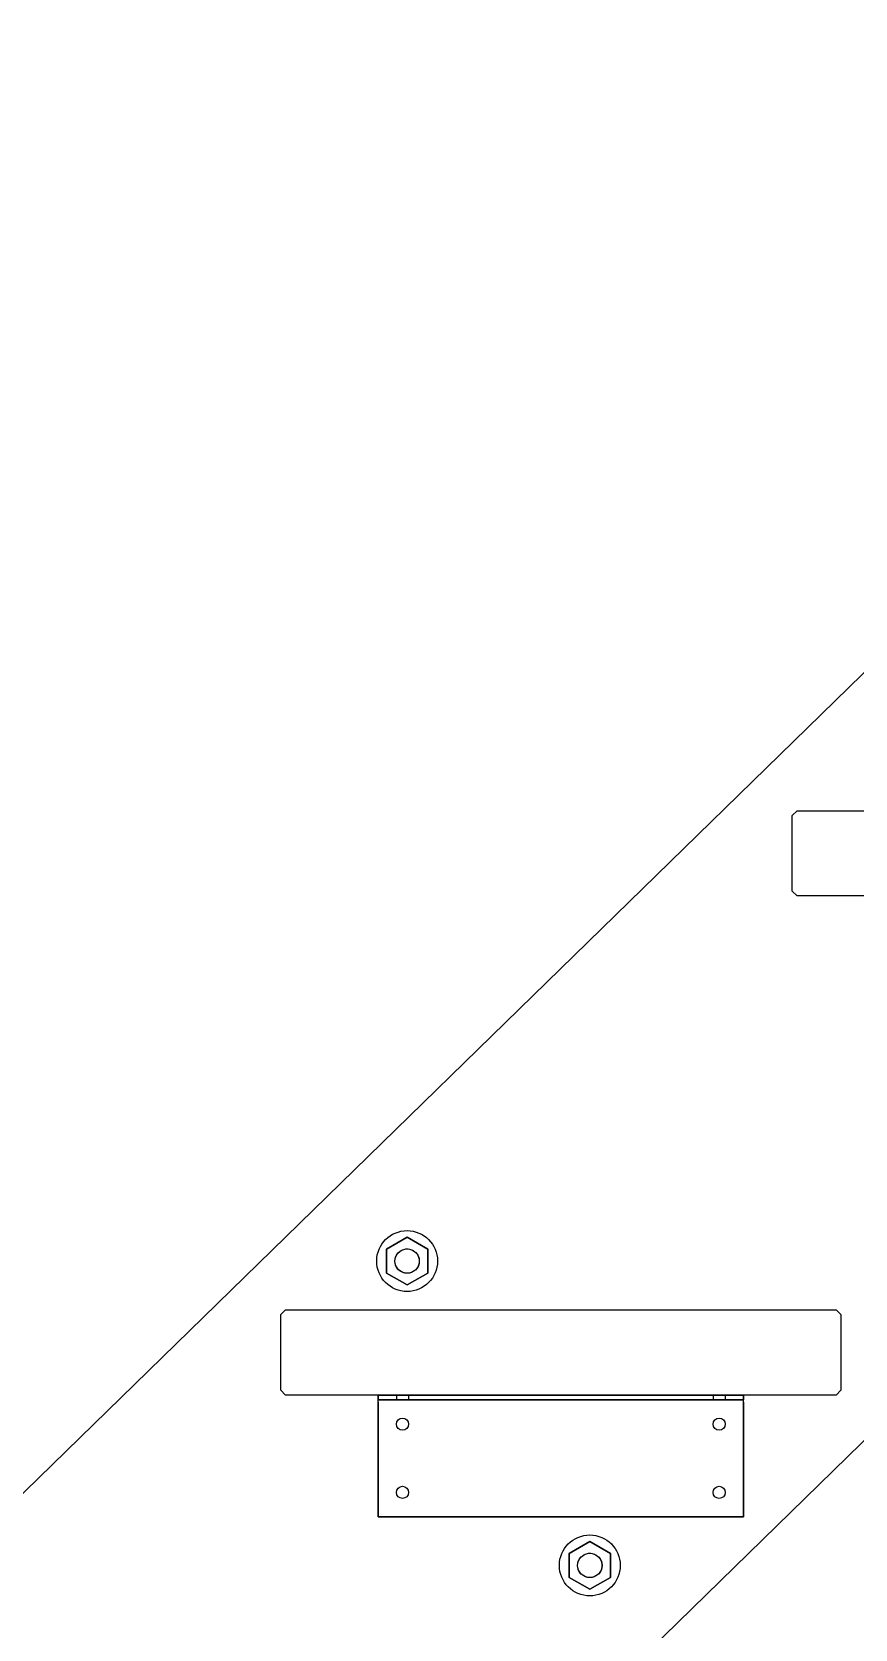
# Model space of a CAD drawing. Extents: x 0 to 2438, y 0 to 2056.
# Drawn here: x 546.5 to 715.5, y 328.1 to 656.1 of the extents above; entities that cross this region are included whole.
import ezdxf

# ---------------------------------------------------------------- set-up
doc = ezdxf.new("R2010")
doc.units = 0
doc.layers.get('0').update_dxf_attribs({"linetype": 'CONTINUOUS'})

msp = doc.modelspace()

# ---------------------------------------------------------------- linework, layer by layer
at = {"color": 253}
for p, q in [((377.575, 192.845), (1132.58, 929.869)), ((377.575, 192.845), (1108.26, 906.134)), ((377.575, 192.845), (1108.26, 906.134)), ((1132.58, 772.16), (429.817, 86.133)), ((1132.58, 772.16), (429.817, 86.133)), ((1132.58, 772.16), (429.817, 86.133)), ((703.576, 496.133), (702.575, 495.134)), ((703.576, 496.133), (702.575, 495.134)), ((703.576, 496.133), (816.575, 496.133)), ((703.576, 496.133), (816.575, 496.133)), ((702.575, 479.633), (702.575, 495.134)), ((702.575, 479.633), (702.575, 495.134)), ((703.576, 478.631), (702.575, 479.633)), ((703.576, 478.631), (702.575, 479.633)), ((816.575, 478.631), (703.576, 478.631)), ((816.575, 478.631), (703.576, 478.631)), ((619.27, 406.086), (623.521, 408.541)), ((619.27, 406.086), (623.521, 408.541)), ((619.27, 406.086), (623.521, 408.541)), ((619.27, 406.086), (623.521, 408.541)), ((623.521, 408.541), (619.27, 406.086)), ((627.772, 406.086), (623.521, 408.541)), ((627.772, 406.086), (623.521, 408.541)), ((627.772, 406.086), (623.521, 408.541)), ((627.772, 406.086), (623.521, 408.541)), ((623.521, 408.541), (627.772, 406.086)), ((619.27, 406.086), (619.27, 401.179)), ((619.27, 406.086), (619.27, 401.179)), ((619.27, 406.086), (619.27, 401.179)), ((619.27, 406.086), (619.27, 401.179)), ((619.27, 401.179), (619.27, 406.086)), ((627.772, 406.086), (627.772, 401.179)), ((627.772, 406.086), (627.772, 401.179)), ((627.772, 406.086), (627.772, 401.179)), ((627.772, 406.086), (627.772, 401.179)), ((627.772, 401.179), (627.772, 406.086)), ((623.521, 398.727), (619.27, 401.179)), ((623.521, 398.727), (619.27, 401.179)), ((623.521, 398.727), (619.27, 401.179)), ((623.521, 398.727), (619.27, 401.179)), ((619.27, 401.179), (623.521, 398.727)), ((623.521, 398.727), (627.772, 401.179)), ((623.521, 398.727), (627.772, 401.179)), ((623.521, 398.727), (627.772, 401.179)), ((623.521, 398.727), (627.772, 401.179)), ((627.772, 401.179), (623.521, 398.727)), ((598.576, 393.633), (597.577, 392.635)), ((598.576, 393.633), (597.577, 392.635)), ((598.576, 393.633), (711.577, 393.633)), ((598.576, 393.633), (711.577, 393.633)), ((711.577, 393.633), (712.576, 392.635)), ((711.577, 393.633), (712.576, 392.635)), ((597.577, 377.134), (597.577, 392.635)), ((597.577, 377.134), (597.577, 392.635)), ((712.576, 392.635), (712.576, 377.134)), ((712.576, 392.635), (712.576, 377.134)), ((598.576, 376.132), (597.577, 377.134)), ((598.576, 376.132), (597.577, 377.134)), ((711.577, 376.132), (598.576, 376.132)), ((711.577, 376.132), (598.576, 376.132)), ((692.577, 376.132), (617.576, 376.132)), ((692.577, 376.132), (617.576, 376.132)), ((617.576, 374.632), (617.576, 376.132)), ((617.576, 376.132), (617.576, 375.133)), ((617.576, 376.132), (692.577, 376.132)), ((617.576, 376.132), (692.577, 376.132)), ((617.576, 374.632), (617.576, 376.132)), ((617.576, 376.132), (617.576, 375.133)), ((617.576, 374.632), (617.576, 375.133)), ((692.577, 375.133), (617.576, 375.133)), ((692.577, 375.133), (617.576, 375.133)), ((617.576, 374.632), (617.576, 375.133)), ((617.576, 375.133), (692.577, 375.133)), ((617.576, 375.133), (692.577, 375.133)), ((617.576, 374.632), (617.576, 351.132)), ((617.576, 351.132), (617.576, 374.632)), ((617.576, 374.632), (617.576, 351.132)), ((617.576, 351.132), (617.576, 374.632)), ((622.575, 376.132), (621.326, 376.132)), ((621.326, 376.132), (623.824, 376.132)), ((622.575, 376.132), (621.326, 376.132)), ((621.326, 376.132), (623.824, 376.132)), ((623.824, 376.132), (621.326, 376.132)), ((621.326, 376.132), (622.575, 376.132)), ((623.824, 376.132), (621.326, 376.132)), ((621.326, 376.132), (622.575, 376.132)), ((621.326, 376.132), (621.326, 375.133)), ((621.326, 376.132), (621.326, 375.133)), ((621.326, 376.132), (621.326, 375.133)), ((621.326, 376.132), (621.326, 375.133)), ((622.575, 375.133), (621.326, 375.133)), ((621.326, 375.133), (623.824, 375.133)), ((622.575, 375.133), (621.326, 375.133)), ((621.326, 375.133), (623.824, 375.133)), ((623.824, 375.133), (621.326, 375.133)), ((621.326, 375.133), (622.575, 375.133)), ((623.824, 375.133), (621.326, 375.133)), ((621.326, 375.133), (622.575, 375.133)), ((623.824, 376.132), (622.575, 376.132)), ((623.824, 376.132), (622.575, 376.132)), ((622.575, 376.132), (623.824, 376.132)), ((622.575, 376.132), (623.824, 376.132)), ((623.824, 375.133), (622.575, 375.133)), ((623.824, 375.133), (622.575, 375.133)), ((622.575, 375.133), (623.824, 375.133)), ((622.575, 375.133), (623.824, 375.133)), ((623.824, 376.132), (623.824, 375.133)), ((623.824, 376.132), (623.824, 375.133)), ((623.824, 376.132), (623.824, 375.133)), ((623.824, 376.132), (623.824, 375.133)), ((687.578, 376.132), (686.326, 376.132)), ((686.326, 376.132), (688.827, 376.132)), ((687.578, 376.132), (686.326, 376.132)), ((686.326, 376.132), (688.827, 376.132)), ((688.827, 376.132), (686.326, 376.132)), ((686.326, 376.132), (687.578, 376.132)), ((688.827, 376.132), (686.326, 376.132)), ((686.326, 376.132), (687.578, 376.132)), ((686.326, 376.132), (686.326, 375.133)), ((686.326, 376.132), (686.326, 375.133)), ((686.326, 376.132), (686.326, 375.133)), ((686.326, 376.132), (686.326, 375.133)), ((687.578, 375.133), (686.326, 375.133)), ((686.326, 375.133), (688.827, 375.133)), ((687.578, 375.133), (686.326, 375.133)), ((686.326, 375.133), (688.827, 375.133)), ((688.827, 375.133), (686.326, 375.133)), ((686.326, 375.133), (687.578, 375.133)), ((688.827, 375.133), (686.326, 375.133)), ((686.326, 375.133), (687.578, 375.133)), ((688.827, 376.132), (687.578, 376.132)), ((688.827, 376.132), (687.578, 376.132)), ((687.578, 376.132), (688.827, 376.132)), ((687.578, 376.132), (688.827, 376.132)), ((688.827, 375.133), (687.578, 375.133)), ((688.827, 375.133), (687.578, 375.133)), ((687.578, 375.133), (688.827, 375.133)), ((687.578, 375.133), (688.827, 375.133)), ((688.827, 376.132), (688.827, 375.133)), ((688.827, 376.132), (688.827, 375.133)), ((688.827, 376.132), (688.827, 375.133)), ((688.827, 376.132), (688.827, 375.133)), ((692.577, 374.632), (692.577, 376.132)), ((692.577, 376.132), (692.577, 375.133)), ((692.577, 374.632), (692.577, 376.132)), ((692.577, 376.132), (692.577, 375.133)), ((692.577, 374.632), (692.577, 375.133)), ((692.577, 374.632), (692.577, 375.133)), ((692.577, 374.632), (692.577, 351.132)), ((692.577, 351.132), (692.577, 374.632)), ((692.577, 374.632), (692.577, 351.132)), ((692.577, 351.132), (692.577, 374.632)), ((712.576, 377.134), (711.577, 376.132)), ((712.576, 377.134), (711.577, 376.132)), ((692.577, 351.132), (617.576, 351.132)), ((692.577, 351.132), (617.576, 351.132)), ((617.576, 351.132), (692.577, 351.132)), ((617.576, 351.132), (692.577, 351.132)), ((656.77, 343.588), (661.021, 346.04)), ((656.77, 343.588), (661.021, 346.04)), ((656.77, 343.588), (661.021, 346.04)), ((656.77, 343.588), (661.021, 346.04)), ((661.021, 346.04), (656.77, 343.588)), ((665.272, 343.588), (661.021, 346.04)), ((665.272, 343.588), (661.021, 346.04)), ((665.272, 343.588), (661.021, 346.04)), ((665.272, 343.588), (661.021, 346.04)), ((661.021, 346.04), (665.272, 343.588)), ((656.77, 343.588), (656.77, 338.68)), ((656.77, 343.588), (656.77, 338.68)), ((656.77, 343.588), (656.77, 338.68)), ((656.77, 343.588), (656.77, 338.68)), ((656.77, 338.68), (656.77, 343.588)), ((665.272, 343.588), (665.272, 338.68)), ((665.272, 343.588), (665.272, 338.68)), ((665.272, 343.588), (665.272, 338.68)), ((665.272, 343.588), (665.272, 338.68)), ((665.272, 338.68), (665.272, 343.588)), ((661.021, 336.226), (656.77, 338.68)), ((661.021, 336.226), (656.77, 338.68)), ((661.021, 336.226), (656.77, 338.68)), ((661.021, 336.226), (656.77, 338.68)), ((656.77, 338.68), (661.021, 336.226)), ((661.021, 336.226), (665.272, 338.68)), ((661.021, 336.226), (665.272, 338.68)), ((661.021, 336.226), (665.272, 338.68)), ((661.021, 336.226), (665.272, 338.68)), ((665.272, 338.68), (661.021, 336.226))]:
    msp.add_line(p, q, dxfattribs=at)
for points in [[(617.273, 403.634), (617.273, 407.084), (620.07, 409.885), (623.521, 409.885)], [(617.273, 403.634), (617.273, 407.084), (620.07, 409.885), (623.521, 409.885)], [(617.273, 403.634), (617.273, 407.084), (620.07, 409.885), (623.521, 409.885)], [(617.273, 403.634), (617.273, 407.084), (620.07, 409.885), (623.521, 409.885)], [(617.273, 403.634), (617.273, 407.084), (620.07, 409.885), (623.521, 409.885)], [(617.273, 403.634), (617.273, 407.084), (620.07, 409.885), (623.521, 409.885)], [(617.273, 403.634), (617.273, 407.084), (620.07, 409.885), (623.521, 409.885)], [(623.521, 409.885), (626.974, 409.885), (629.772, 407.084), (629.772, 403.634)], [(623.521, 409.885), (626.974, 409.885), (629.772, 407.084), (629.772, 403.634)], [(623.521, 409.885), (626.974, 409.885), (629.772, 407.084), (629.772, 403.634)], [(623.521, 409.885), (626.974, 409.885), (629.772, 407.084), (629.772, 403.634)], [(623.521, 409.885), (626.974, 409.885), (629.772, 407.084), (629.772, 403.634)], [(623.521, 409.885), (626.974, 409.885), (629.772, 407.084), (629.772, 403.634)], [(623.521, 409.885), (626.974, 409.885), (629.772, 407.084), (629.772, 403.634)], [(623.521, 397.383), (620.07, 397.383), (617.273, 400.184), (617.273, 403.634)], [(623.521, 397.383), (620.07, 397.383), (617.273, 400.184), (617.273, 403.634)], [(623.521, 397.383), (620.07, 397.383), (617.273, 400.184), (617.273, 403.634)], [(623.521, 397.383), (620.07, 397.383), (617.273, 400.184), (617.273, 403.634)], [(623.521, 397.383), (620.07, 397.383), (617.273, 400.184), (617.273, 403.634)], [(623.521, 397.383), (620.07, 397.383), (617.273, 400.184), (617.273, 403.634)], [(623.521, 397.383), (620.07, 397.383), (617.273, 400.184), (617.273, 403.634)], [(621.157, 402.823), (620.977, 403.348), (620.977, 403.92), (621.157, 404.446)], [(621.023, 403.634), (621.023, 405.014), (622.141, 406.132), (623.521, 406.132)], [(621.023, 403.634), (621.023, 405.014), (622.141, 406.132), (623.521, 406.132)], [(621.023, 403.634), (621.023, 405.014), (622.141, 406.132), (623.521, 406.132)], [(621.023, 403.634), (621.023, 405.014), (622.141, 406.132), (623.521, 406.132)], [(621.023, 403.634), (621.023, 405.014), (622.141, 406.132), (623.521, 406.132)], [(621.023, 403.634), (621.023, 405.014), (622.141, 406.132), (623.521, 406.132)], [(621.023, 403.634), (621.023, 405.014), (622.141, 406.132), (623.521, 406.132)], [(621.023, 403.634), (621.023, 405.014), (622.141, 406.132), (623.521, 406.132)], [(621.023, 403.634), (621.023, 405.014), (622.141, 406.132), (623.521, 406.132)], [(621.023, 403.634), (621.023, 405.014), (622.141, 406.132), (623.521, 406.132)], [(621.023, 403.634), (621.023, 405.014), (622.141, 406.132), (623.521, 406.132)], [(621.023, 403.634), (621.023, 405.014), (622.141, 406.132), (623.521, 406.132)], [(621.023, 403.634), (621.023, 405.014), (622.141, 406.132), (623.521, 406.132)], [(621.023, 403.634), (621.023, 405.014), (622.141, 406.132), (623.521, 406.132)], [(621.023, 403.634), (621.023, 405.014), (622.141, 406.132), (623.521, 406.132)], [(621.023, 403.634), (621.023, 405.014), (622.141, 406.132), (623.521, 406.132)], [(621.023, 403.634), (621.023, 405.014), (622.141, 406.132), (623.521, 406.132)], [(621.023, 403.634), (621.023, 405.014), (622.141, 406.132), (623.521, 406.132)], [(623.521, 401.133), (622.141, 401.133), (621.023, 402.255), (621.023, 403.634)], [(623.521, 401.133), (622.141, 401.133), (621.023, 402.255), (621.023, 403.634)], [(623.521, 401.133), (622.141, 401.133), (621.023, 402.255), (621.023, 403.634)], [(623.521, 401.133), (622.141, 401.133), (621.023, 402.255), (621.023, 403.634)], [(623.521, 401.133), (622.141, 401.133), (621.023, 402.255), (621.023, 403.634)], [(623.521, 401.133), (622.141, 401.133), (621.023, 402.255), (621.023, 403.634)], [(623.521, 401.133), (622.141, 401.133), (621.023, 402.255), (621.023, 403.634)], [(623.521, 401.133), (622.141, 401.133), (621.023, 402.255), (621.023, 403.634)], [(623.521, 401.133), (622.141, 401.133), (621.023, 402.255), (621.023, 403.634)], [(623.521, 401.133), (622.141, 401.133), (621.023, 402.255), (621.023, 403.634)], [(623.521, 401.133), (622.141, 401.133), (621.023, 402.255), (621.023, 403.634)], [(623.521, 401.133), (622.141, 401.133), (621.023, 402.255), (621.023, 403.634)], [(623.521, 401.133), (622.141, 401.133), (621.023, 402.255), (621.023, 403.634)], [(623.521, 401.133), (622.141, 401.133), (621.023, 402.255), (621.023, 403.634)], [(623.521, 401.133), (622.141, 401.133), (621.023, 402.255), (621.023, 403.634)], [(623.521, 401.133), (622.141, 401.133), (621.023, 402.255), (621.023, 403.634)], [(623.521, 401.133), (622.141, 401.133), (621.023, 402.255), (621.023, 403.634)], [(623.521, 401.133), (622.141, 401.133), (621.023, 402.255), (621.023, 403.634)], [(621.157, 404.446), (621.259, 404.749), (621.425, 405.031), (621.633, 405.275)], [(621.633, 405.275), (622, 405.694), (622.494, 405.98), (623.041, 406.086)], [(623.041, 406.086), (623.358, 406.15), (623.683, 406.15), (624, 406.086)], [(623.521, 406.132), (624.904, 406.132), (626.022, 405.014), (626.022, 403.634)], [(623.521, 406.132), (624.904, 406.132), (626.022, 405.014), (626.022, 403.634)], [(623.521, 406.132), (624.904, 406.132), (626.022, 405.014), (626.022, 403.634)], [(623.521, 406.132), (624.904, 406.132), (626.022, 405.014), (626.022, 403.634)], [(623.521, 406.132), (624.904, 406.132), (626.022, 405.014), (626.022, 403.634)], [(623.521, 406.132), (624.904, 406.132), (626.022, 405.014), (626.022, 403.634)], [(623.521, 406.132), (624.904, 406.132), (626.022, 405.014), (626.022, 403.634)], [(623.521, 406.132), (624.904, 406.132), (626.022, 405.014), (626.022, 403.634)], [(623.521, 406.132), (624.904, 406.132), (626.022, 405.014), (626.022, 403.634)], [(623.521, 406.132), (624.904, 406.132), (626.022, 405.014), (626.022, 403.634)], [(623.521, 406.132), (624.904, 406.132), (626.022, 405.014), (626.022, 403.634)], [(623.521, 406.132), (624.904, 406.132), (626.022, 405.014), (626.022, 403.634)], [(623.521, 406.132), (624.904, 406.132), (626.022, 405.014), (626.022, 403.634)], [(623.521, 406.132), (624.904, 406.132), (626.022, 405.014), (626.022, 403.634)], [(623.521, 406.132), (624.904, 406.132), (626.022, 405.014), (626.022, 403.634)], [(623.521, 406.132), (624.904, 406.132), (626.022, 405.014), (626.022, 403.634)], [(623.521, 406.132), (624.904, 406.132), (626.022, 405.014), (626.022, 403.634)], [(623.521, 406.132), (624.904, 406.132), (626.022, 405.014), (626.022, 403.634)], [(626.022, 403.634), (626.022, 402.255), (624.904, 401.133), (623.521, 401.133)], [(626.022, 403.634), (626.022, 402.255), (624.904, 401.133), (623.521, 401.133)], [(626.022, 403.634), (626.022, 402.255), (624.904, 401.133), (623.521, 401.133)], [(626.022, 403.634), (626.022, 402.255), (624.904, 401.133), (623.521, 401.133)], [(629.772, 403.634), (629.772, 400.184), (626.974, 397.383), (623.521, 397.383)], [(626.022, 403.634), (626.022, 402.255), (624.904, 401.133), (623.521, 401.133)], [(626.022, 403.634), (626.022, 402.255), (624.904, 401.133), (623.521, 401.133)], [(626.022, 403.634), (626.022, 402.255), (624.904, 401.133), (623.521, 401.133)], [(626.022, 403.634), (626.022, 402.255), (624.904, 401.133), (623.521, 401.133)], [(626.022, 403.634), (626.022, 402.255), (624.904, 401.133), (623.521, 401.133)], [(626.022, 403.634), (626.022, 402.255), (624.904, 401.133), (623.521, 401.133)], [(629.772, 403.634), (629.772, 400.184), (626.974, 397.383), (623.521, 397.383)], [(629.772, 403.634), (629.772, 400.184), (626.974, 397.383), (623.521, 397.383)], [(626.022, 403.634), (626.022, 402.255), (624.904, 401.133), (623.521, 401.133)], [(626.022, 403.634), (626.022, 402.255), (624.904, 401.133), (623.521, 401.133)], [(629.772, 403.634), (629.772, 400.184), (626.974, 397.383), (623.521, 397.383)], [(629.772, 403.634), (629.772, 400.184), (626.974, 397.383), (623.521, 397.383)], [(626.022, 403.634), (626.022, 402.255), (624.904, 401.133), (623.521, 401.133)], [(626.022, 403.634), (626.022, 402.255), (624.904, 401.133), (623.521, 401.133)], [(629.772, 403.634), (629.772, 400.184), (626.974, 397.383), (623.521, 397.383)], [(629.772, 403.634), (629.772, 400.184), (626.974, 397.383), (623.521, 397.383)], [(626.022, 403.634), (626.022, 402.255), (624.904, 401.133), (623.521, 401.133)], [(626.022, 403.634), (626.022, 402.255), (624.904, 401.133), (623.521, 401.133)], [(626.022, 403.634), (626.022, 402.255), (624.904, 401.133), (623.521, 401.133)], [(626.022, 403.634), (626.022, 402.255), (624.904, 401.133), (623.521, 401.133)], [(624, 406.086), (624.547, 405.98), (625.041, 405.694), (625.408, 405.275)], [(625.408, 405.275), (625.62, 405.031), (625.782, 404.749), (625.884, 404.446)], [(625.884, 404.446), (625.976, 404.185), (626.022, 403.909), (626.022, 403.634)], [(626.022, 403.634), (626.022, 403.359), (625.976, 403.084), (625.884, 402.823)], [(621.633, 401.99), (621.425, 402.237), (621.259, 402.516), (621.157, 402.823)], [(623.041, 401.179), (622.494, 401.285), (622, 401.574), (621.633, 401.99)], [(624, 401.179), (623.683, 401.119), (623.358, 401.119), (623.041, 401.179)], [(625.408, 401.99), (625.041, 401.574), (624.547, 401.285), (624, 401.179)], [(625.884, 402.823), (625.782, 402.516), (625.62, 402.237), (625.408, 401.99)], [(621.326, 370.134), (621.326, 370.826), (621.887, 371.383), (622.575, 371.383)], [(621.326, 370.134), (621.326, 370.826), (621.887, 371.383), (622.575, 371.383)], [(621.326, 370.134), (621.326, 370.826), (621.887, 371.383), (622.575, 371.383)], [(621.326, 370.134), (621.326, 370.826), (621.887, 371.383), (622.575, 371.383)], [(622.575, 371.383), (623.267, 371.383), (623.824, 370.826), (623.824, 370.134)], [(622.575, 371.383), (623.267, 371.383), (623.824, 370.826), (623.824, 370.134)], [(622.575, 371.383), (623.267, 371.383), (623.824, 370.826), (623.824, 370.134)], [(622.575, 371.383), (623.267, 371.383), (623.824, 370.826), (623.824, 370.134)], [(686.326, 370.134), (686.326, 370.826), (686.887, 371.383), (687.578, 371.383)], [(686.326, 370.134), (686.326, 370.826), (686.887, 371.383), (687.578, 371.383)], [(686.326, 370.134), (686.326, 370.826), (686.887, 371.383), (687.578, 371.383)], [(686.326, 370.134), (686.326, 370.826), (686.887, 371.383), (687.578, 371.383)], [(687.578, 371.383), (688.266, 371.383), (688.827, 370.826), (688.827, 370.134)], [(687.578, 371.383), (688.266, 371.383), (688.827, 370.826), (688.827, 370.134)], [(687.578, 371.383), (688.266, 371.383), (688.827, 370.826), (688.827, 370.134)], [(687.578, 371.383), (688.266, 371.383), (688.827, 370.826), (688.827, 370.134)], [(622.575, 368.882), (621.887, 368.882), (621.326, 369.443), (621.326, 370.134)], [(622.575, 368.882), (621.887, 368.882), (621.326, 369.443), (621.326, 370.134)], [(622.575, 368.882), (621.887, 368.882), (621.326, 369.443), (621.326, 370.134)], [(622.575, 368.882), (621.887, 368.882), (621.326, 369.443), (621.326, 370.134)], [(623.824, 370.134), (623.824, 369.443), (623.267, 368.882), (622.575, 368.882)], [(623.824, 370.134), (623.824, 369.443), (623.267, 368.882), (622.575, 368.882)], [(623.824, 370.134), (623.824, 369.443), (623.267, 368.882), (622.575, 368.882)], [(623.824, 370.134), (623.824, 369.443), (623.267, 368.882), (622.575, 368.882)], [(687.578, 368.882), (686.887, 368.882), (686.326, 369.443), (686.326, 370.134)], [(687.578, 368.882), (686.887, 368.882), (686.326, 369.443), (686.326, 370.134)], [(687.578, 368.882), (686.887, 368.882), (686.326, 369.443), (686.326, 370.134)], [(687.578, 368.882), (686.887, 368.882), (686.326, 369.443), (686.326, 370.134)], [(688.827, 370.134), (688.827, 369.443), (688.266, 368.882), (687.578, 368.882)], [(688.827, 370.134), (688.827, 369.443), (688.266, 368.882), (687.578, 368.882)], [(688.827, 370.134), (688.827, 369.443), (688.266, 368.882), (687.578, 368.882)], [(688.827, 370.134), (688.827, 369.443), (688.266, 368.882), (687.578, 368.882)], [(621.326, 356.133), (621.326, 356.824), (621.887, 357.382), (622.575, 357.382)], [(621.326, 356.133), (621.326, 356.824), (621.887, 357.382), (622.575, 357.382)], [(621.326, 356.133), (621.326, 356.824), (621.887, 357.382), (622.575, 357.382)], [(621.326, 356.133), (621.326, 356.824), (621.887, 357.382), (622.575, 357.382)], [(622.575, 354.884), (621.887, 354.884), (621.326, 355.441), (621.326, 356.133)], [(622.575, 354.884), (621.887, 354.884), (621.326, 355.441), (621.326, 356.133)], [(622.575, 354.884), (621.887, 354.884), (621.326, 355.441), (621.326, 356.133)], [(622.575, 354.884), (621.887, 354.884), (621.326, 355.441), (621.326, 356.133)], [(622.575, 357.382), (623.267, 357.382), (623.824, 356.824), (623.824, 356.133)], [(622.575, 357.382), (623.267, 357.382), (623.824, 356.824), (623.824, 356.133)], [(622.575, 357.382), (623.267, 357.382), (623.824, 356.824), (623.824, 356.133)], [(622.575, 357.382), (623.267, 357.382), (623.824, 356.824), (623.824, 356.133)], [(623.824, 356.133), (623.824, 355.441), (623.267, 354.884), (622.575, 354.884)], [(623.824, 356.133), (623.824, 355.441), (623.267, 354.884), (622.575, 354.884)], [(623.824, 356.133), (623.824, 355.441), (623.267, 354.884), (622.575, 354.884)], [(623.824, 356.133), (623.824, 355.441), (623.267, 354.884), (622.575, 354.884)], [(686.326, 356.133), (686.326, 356.824), (686.887, 357.382), (687.578, 357.382)], [(686.326, 356.133), (686.326, 356.824), (686.887, 357.382), (687.578, 357.382)], [(686.326, 356.133), (686.326, 356.824), (686.887, 357.382), (687.578, 357.382)], [(686.326, 356.133), (686.326, 356.824), (686.887, 357.382), (687.578, 357.382)], [(687.578, 354.884), (686.887, 354.884), (686.326, 355.441), (686.326, 356.133)], [(687.578, 354.884), (686.887, 354.884), (686.326, 355.441), (686.326, 356.133)], [(687.578, 354.884), (686.887, 354.884), (686.326, 355.441), (686.326, 356.133)], [(687.578, 354.884), (686.887, 354.884), (686.326, 355.441), (686.326, 356.133)], [(687.578, 357.382), (688.266, 357.382), (688.827, 356.824), (688.827, 356.133)], [(687.578, 357.382), (688.266, 357.382), (688.827, 356.824), (688.827, 356.133)], [(687.578, 357.382), (688.266, 357.382), (688.827, 356.824), (688.827, 356.133)], [(687.578, 357.382), (688.266, 357.382), (688.827, 356.824), (688.827, 356.133)], [(688.827, 356.133), (688.827, 355.441), (688.266, 354.884), (687.578, 354.884)], [(688.827, 356.133), (688.827, 355.441), (688.266, 354.884), (687.578, 354.884)], [(688.827, 356.133), (688.827, 355.441), (688.266, 354.884), (687.578, 354.884)], [(688.827, 356.133), (688.827, 355.441), (688.266, 354.884), (687.578, 354.884)], [(654.77, 341.133), (654.77, 344.585), (657.571, 347.383), (661.021, 347.383)], [(654.77, 341.133), (654.77, 344.585), (657.571, 347.383), (661.021, 347.383)], [(654.77, 341.133), (654.77, 344.585), (657.571, 347.383), (661.021, 347.383)], [(654.77, 341.133), (654.77, 344.585), (657.571, 347.383), (661.021, 347.383)], [(654.77, 341.133), (654.77, 344.585), (657.571, 347.383), (661.021, 347.383)], [(654.77, 341.133), (654.77, 344.585), (657.571, 347.383), (661.021, 347.383)], [(654.77, 341.133), (654.77, 344.585), (657.571, 347.383), (661.021, 347.383)], [(661.021, 347.383), (664.475, 347.383), (667.272, 344.585), (667.272, 341.133)], [(661.021, 347.383), (664.475, 347.383), (667.272, 344.585), (667.272, 341.133)], [(661.021, 347.383), (664.475, 347.383), (667.272, 344.585), (667.272, 341.133)], [(661.021, 347.383), (664.475, 347.383), (667.272, 344.585), (667.272, 341.133)], [(661.021, 347.383), (664.475, 347.383), (667.272, 344.585), (667.272, 341.133)], [(661.021, 347.383), (664.475, 347.383), (667.272, 344.585), (667.272, 341.133)], [(661.021, 347.383), (664.475, 347.383), (667.272, 344.585), (667.272, 341.133)], [(661.021, 334.882), (657.571, 334.882), (654.77, 337.683), (654.77, 341.133)], [(661.021, 334.882), (657.571, 334.882), (654.77, 337.683), (654.77, 341.133)], [(661.021, 334.882), (657.571, 334.882), (654.77, 337.683), (654.77, 341.133)], [(661.021, 334.882), (657.571, 334.882), (654.77, 337.683), (654.77, 341.133)], [(661.021, 334.882), (657.571, 334.882), (654.77, 337.683), (654.77, 341.133)], [(661.021, 334.882), (657.571, 334.882), (654.77, 337.683), (654.77, 341.133)], [(661.021, 334.882), (657.571, 334.882), (654.77, 337.683), (654.77, 341.133)], [(658.657, 340.322), (658.477, 340.848), (658.477, 341.419), (658.657, 341.946)], [(658.523, 341.133), (658.523, 342.514), (659.642, 343.633), (661.021, 343.633)], [(658.523, 341.133), (658.523, 342.514), (659.642, 343.633), (661.021, 343.633)], [(658.523, 341.133), (658.523, 342.514), (659.642, 343.633), (661.021, 343.633)], [(658.523, 341.133), (658.523, 342.514), (659.642, 343.633), (661.021, 343.633)], [(658.523, 341.133), (658.523, 342.514), (659.642, 343.633), (661.021, 343.633)], [(658.523, 341.133), (658.523, 342.514), (659.642, 343.633), (661.021, 343.633)], [(658.523, 341.133), (658.523, 342.514), (659.642, 343.633), (661.021, 343.633)], [(658.523, 341.133), (658.523, 342.514), (659.642, 343.633), (661.021, 343.633)], [(658.523, 341.133), (658.523, 342.514), (659.642, 343.633), (661.021, 343.633)], [(658.523, 341.133), (658.523, 342.514), (659.642, 343.633), (661.021, 343.633)], [(658.523, 341.133), (658.523, 342.514), (659.642, 343.633), (661.021, 343.633)], [(658.523, 341.133), (658.523, 342.514), (659.642, 343.633), (661.021, 343.633)], [(658.523, 341.133), (658.523, 342.514), (659.642, 343.633), (661.021, 343.633)], [(658.523, 341.133), (658.523, 342.514), (659.642, 343.633), (661.021, 343.633)], [(658.523, 341.133), (658.523, 342.514), (659.642, 343.633), (661.021, 343.633)], [(658.523, 341.133), (658.523, 342.514), (659.642, 343.633), (661.021, 343.633)], [(658.523, 341.133), (658.523, 342.514), (659.642, 343.633), (661.021, 343.633)], [(658.523, 341.133), (658.523, 342.514), (659.642, 343.633), (661.021, 343.633)], [(661.021, 338.634), (659.642, 338.634), (658.523, 339.753), (658.523, 341.133)], [(661.021, 338.634), (659.642, 338.634), (658.523, 339.753), (658.523, 341.133)], [(661.021, 338.634), (659.642, 338.634), (658.523, 339.753), (658.523, 341.133)], [(661.021, 338.634), (659.642, 338.634), (658.523, 339.753), (658.523, 341.133)], [(661.021, 338.634), (659.642, 338.634), (658.523, 339.753), (658.523, 341.133)], [(661.021, 338.634), (659.642, 338.634), (658.523, 339.753), (658.523, 341.133)], [(661.021, 338.634), (659.642, 338.634), (658.523, 339.753), (658.523, 341.133)], [(661.021, 338.634), (659.642, 338.634), (658.523, 339.753), (658.523, 341.133)], [(661.021, 338.634), (659.642, 338.634), (658.523, 339.753), (658.523, 341.133)], [(661.021, 338.634), (659.642, 338.634), (658.523, 339.753), (658.523, 341.133)], [(661.021, 338.634), (659.642, 338.634), (658.523, 339.753), (658.523, 341.133)], [(661.021, 338.634), (659.642, 338.634), (658.523, 339.753), (658.523, 341.133)], [(661.021, 338.634), (659.642, 338.634), (658.523, 339.753), (658.523, 341.133)], [(661.021, 338.634), (659.642, 338.634), (658.523, 339.753), (658.523, 341.133)], [(661.021, 338.634), (659.642, 338.634), (658.523, 339.753), (658.523, 341.133)], [(661.021, 338.634), (659.642, 338.634), (658.523, 339.753), (658.523, 341.133)], [(661.021, 338.634), (659.642, 338.634), (658.523, 339.753), (658.523, 341.133)], [(661.021, 338.634), (659.642, 338.634), (658.523, 339.753), (658.523, 341.133)], [(658.657, 341.946), (658.763, 342.249), (658.925, 342.532), (659.134, 342.775)], [(659.134, 342.775), (659.5, 343.195), (659.998, 343.481), (660.541, 343.588)], [(660.541, 343.588), (660.859, 343.65), (661.183, 343.65), (661.501, 343.588)], [(661.021, 343.633), (662.404, 343.633), (663.522, 342.514), (663.522, 341.133)], [(661.021, 343.633), (662.404, 343.633), (663.522, 342.514), (663.522, 341.133)], [(661.021, 343.633), (662.404, 343.633), (663.522, 342.514), (663.522, 341.133)], [(661.021, 343.633), (662.404, 343.633), (663.522, 342.514), (663.522, 341.133)], [(661.021, 343.633), (662.404, 343.633), (663.522, 342.514), (663.522, 341.133)], [(661.021, 343.633), (662.404, 343.633), (663.522, 342.514), (663.522, 341.133)], [(661.021, 343.633), (662.404, 343.633), (663.522, 342.514), (663.522, 341.133)], [(661.021, 343.633), (662.404, 343.633), (663.522, 342.514), (663.522, 341.133)], [(661.021, 343.633), (662.404, 343.633), (663.522, 342.514), (663.522, 341.133)], [(661.021, 343.633), (662.404, 343.633), (663.522, 342.514), (663.522, 341.133)], [(661.021, 343.633), (662.404, 343.633), (663.522, 342.514), (663.522, 341.133)], [(661.021, 343.633), (662.404, 343.633), (663.522, 342.514), (663.522, 341.133)], [(661.021, 343.633), (662.404, 343.633), (663.522, 342.514), (663.522, 341.133)], [(661.021, 343.633), (662.404, 343.633), (663.522, 342.514), (663.522, 341.133)], [(661.021, 343.633), (662.404, 343.633), (663.522, 342.514), (663.522, 341.133)], [(661.021, 343.633), (662.404, 343.633), (663.522, 342.514), (663.522, 341.133)], [(661.021, 343.633), (662.404, 343.633), (663.522, 342.514), (663.522, 341.133)], [(661.021, 343.633), (662.404, 343.633), (663.522, 342.514), (663.522, 341.133)], [(663.522, 341.133), (663.522, 339.753), (662.404, 338.634), (661.021, 338.634)], [(663.522, 341.133), (663.522, 339.753), (662.404, 338.634), (661.021, 338.634)], [(663.522, 341.133), (663.522, 339.753), (662.404, 338.634), (661.021, 338.634)], [(663.522, 341.133), (663.522, 339.753), (662.404, 338.634), (661.021, 338.634)], [(667.272, 341.133), (667.272, 337.683), (664.475, 334.882), (661.021, 334.882)], [(663.522, 341.133), (663.522, 339.753), (662.404, 338.634), (661.021, 338.634)], [(663.522, 341.133), (663.522, 339.753), (662.404, 338.634), (661.021, 338.634)], [(663.522, 341.133), (663.522, 339.753), (662.404, 338.634), (661.021, 338.634)], [(663.522, 341.133), (663.522, 339.753), (662.404, 338.634), (661.021, 338.634)], [(663.522, 341.133), (663.522, 339.753), (662.404, 338.634), (661.021, 338.634)], [(663.522, 341.133), (663.522, 339.753), (662.404, 338.634), (661.021, 338.634)], [(667.272, 341.133), (667.272, 337.683), (664.475, 334.882), (661.021, 334.882)], [(667.272, 341.133), (667.272, 337.683), (664.475, 334.882), (661.021, 334.882)], [(663.522, 341.133), (663.522, 339.753), (662.404, 338.634), (661.021, 338.634)], [(663.522, 341.133), (663.522, 339.753), (662.404, 338.634), (661.021, 338.634)], [(667.272, 341.133), (667.272, 337.683), (664.475, 334.882), (661.021, 334.882)], [(667.272, 341.133), (667.272, 337.683), (664.475, 334.882), (661.021, 334.882)], [(663.522, 341.133), (663.522, 339.753), (662.404, 338.634), (661.021, 338.634)], [(663.522, 341.133), (663.522, 339.753), (662.404, 338.634), (661.021, 338.634)], [(667.272, 341.133), (667.272, 337.683), (664.475, 334.882), (661.021, 334.882)], [(667.272, 341.133), (667.272, 337.683), (664.475, 334.882), (661.021, 334.882)], [(663.522, 341.133), (663.522, 339.753), (662.404, 338.634), (661.021, 338.634)], [(663.522, 341.133), (663.522, 339.753), (662.404, 338.634), (661.021, 338.634)], [(663.522, 341.133), (663.522, 339.753), (662.404, 338.634), (661.021, 338.634)], [(663.522, 341.133), (663.522, 339.753), (662.404, 338.634), (661.021, 338.634)], [(661.501, 343.588), (662.047, 343.481), (662.541, 343.195), (662.908, 342.775)], [(662.908, 342.775), (663.116, 342.532), (663.282, 342.249), (663.384, 341.946)], [(663.384, 341.946), (663.473, 341.685), (663.522, 341.41), (663.522, 341.133)], [(663.522, 341.133), (663.522, 340.858), (663.473, 340.584), (663.384, 340.322)], [(659.134, 339.492), (658.925, 339.735), (658.763, 340.016), (658.657, 340.322)], [(660.541, 338.68), (659.998, 338.787), (659.5, 339.072), (659.134, 339.492)], [(661.501, 338.68), (661.183, 338.618), (660.859, 338.618), (660.541, 338.68)], [(662.908, 339.492), (662.541, 339.072), (662.047, 338.787), (661.501, 338.68)], [(663.384, 340.322), (663.282, 340.016), (663.116, 339.735), (662.908, 339.492)]]:
    msp.add_open_spline(points, degree=3, dxfattribs=at)

doc.saveas('drawing.dxf')
